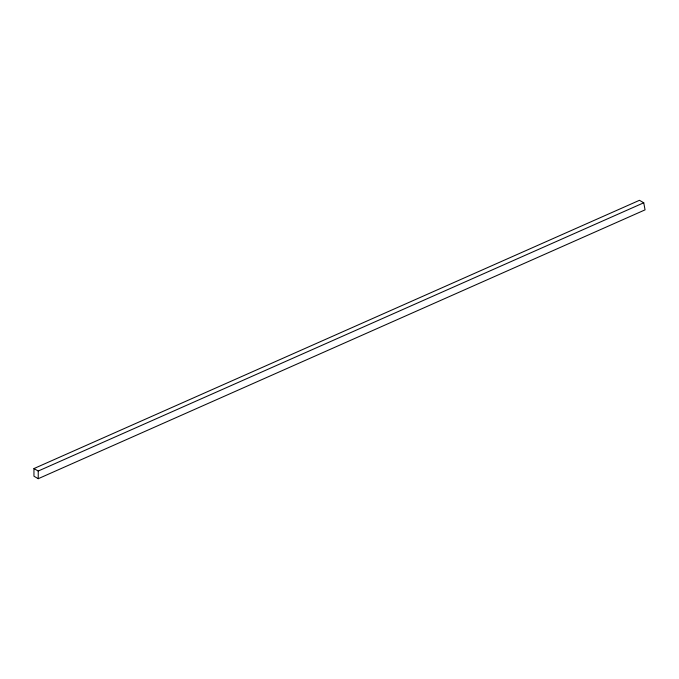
<?xml version="1.0" encoding="UTF-8"?>
<svg xmlns="http://www.w3.org/2000/svg" width="679" height="679" viewBox="0 0 679 679"><rect width="100%" height="100%" fill="white"/><g stroke="black" fill="none" stroke-linecap="round" stroke-linejoin="round"><path stroke-width="1.02" d="M33.95 468.561L33.95 476.217L38.236 478.695L645.05 209.862L643.751 202.783L639.465 200.305L33.95 468.561L38.236 471.031L643.751 202.783M38.236 478.695L38.236 471.031"/></g></svg>
